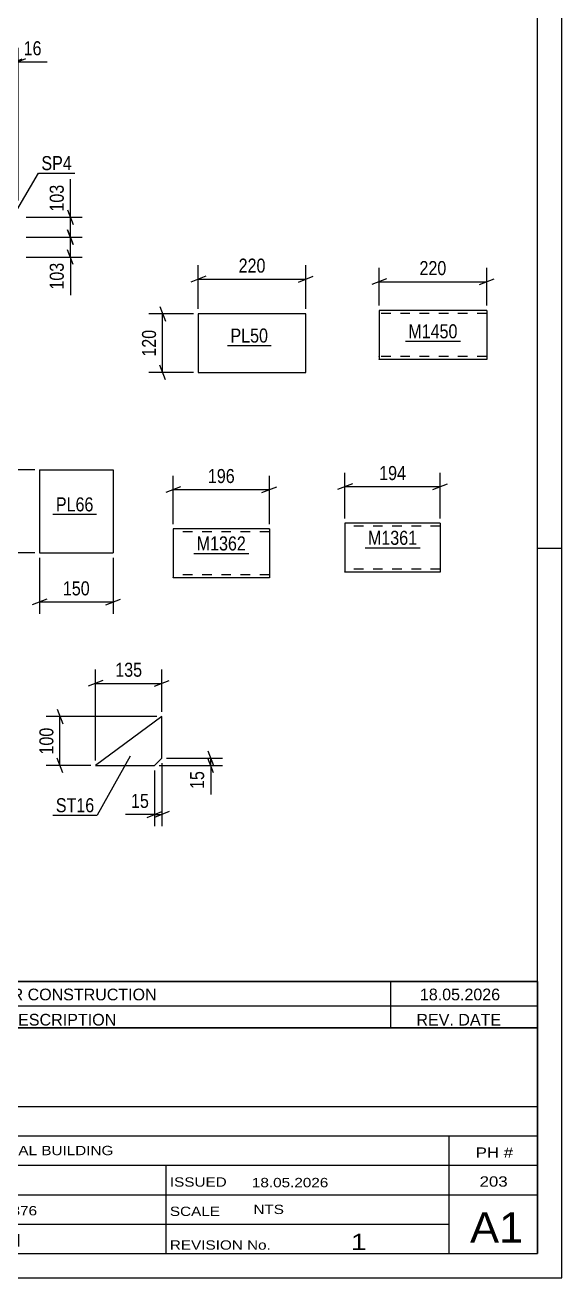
# Model space of a CAD drawing. Header units: millimetres. Extents: x 0 to 841, y 0 to 594.
# Drawn here: x 731.4 to 841, y 0 to 255.9 of the extents above; entities that cross this region are included whole.
import ezdxf

# ---------------------------------------------------------------- set-up
doc = ezdxf.new("R2010")
doc.units = ezdxf.units.MM
doc.linetypes.add('DXK_LINE_DOT2', pattern=[3.9198, 1.9599, -1.9599])
doc.styles.add('Arial Narrow', font='ARIALN.TTF', dxfattribs={"height": 0.2})

# ---------------------------------------------------------------- blocks, each defined once
blk = doc.blocks.new('Unknown-275726623-1137')
at = {"color": 5, "linetype": 'Continuous'}
for p, q in [((841, 0), (841, 594)), ((836, 5), (836, 589)), ((841, 149), (836, 149)), ((5, 5), (836, 5)), ((0, 0), (841, 0))]:
    blk.add_line(p, q, dxfattribs=at)
blk = doc.blocks.new('Part-275726623-3521 - 3507')
at = {"color": 2, "linetype": 'Continuous'}
for p, q in [((766.75, 196.91), (766.75, 184.91)), ((788.7, 196.91), (766.75, 196.91)), ((788.7, 184.91), (788.7, 196.91)), ((766.75, 184.91), (788.7, 184.91))]:
    blk.add_line(p, q, dxfattribs=at)
blk = doc.blocks.new('Part-275726623-3480 - 3476')
at = {"color": 2, "linetype": 'Continuous'}
for p, q in [((734.33, 165.08), (734.33, 148.08)), ((734.33, 165.08), (749.33, 165.08)), ((749.33, 165.08), (749.33, 148.08)), ((734.33, 148.08), (749.33, 148.08))]:
    blk.add_line(p, q, dxfattribs=at)
blk = doc.blocks.new('Part-275726623-3201 - 3185')
at = {"color": 2, "linetype": 'Continuous'}
for p, q in [((759.28, 114.65), (745.78, 104.65)), ((759.28, 106.15), (759.28, 114.65)), ((757.78, 104.65), (759.28, 106.15)), ((745.78, 104.65), (757.78, 104.65))]:
    blk.add_line(p, q, dxfattribs=at)
blk = doc.blocks.new('Part-275726623-23776 - 23775')
at = {"color": 2, "linetype": 'Continuous'}
for p, q in [((816.14, 154.13), (796.7, 154.13)), ((796.7, 154.13), (796.7, 144.22)), ((816.14, 154.13), (816.14, 144.13)), ((796.7, 144.13), (796.7, 144.22)), ((816.14, 144.13), (796.7, 144.13))]:
    blk.add_line(p, q, dxfattribs=at)
at = {"color": 7, "linetype": 'DXK_LINE_DOT2'}
for p, q in [((816.14, 153.53), (796.7, 153.53)), ((796.7, 144.73), (796.7, 144.77)), ((816.14, 144.73), (796.7, 144.73)), ((816.14, 144.73), (816.14, 144.77))]:
    blk.add_line(p, q, dxfattribs=at)
blk = doc.blocks.new('Part-275726623-23792 - 23791')
at = {"color": 2, "linetype": 'Continuous'}
for p, q in [((781.25, 152.98), (761.64, 152.98)), ((761.64, 152.98), (761.64, 143.07)), ((781.25, 152.98), (781.25, 142.98)), ((761.64, 142.98), (761.64, 143.07)), ((781.25, 142.98), (761.64, 142.98))]:
    blk.add_line(p, q, dxfattribs=at)
at = {"color": 7, "linetype": 'DXK_LINE_DOT2'}
for p, q in [((781.25, 152.38), (761.64, 152.38)), ((781.25, 152.89), (781.25, 152.98)), ((761.64, 143.58), (761.64, 143.62)), ((781.25, 143.58), (761.64, 143.58)), ((781.25, 143.58), (781.25, 143.62))]:
    blk.add_line(p, q, dxfattribs=at)
blk = doc.blocks.new('Part-275726623-23820 - 23819')
at = {"color": 2, "linetype": 'Continuous'}
for p, q in [((825.65, 197.58), (803.66, 197.58)), ((803.66, 197.58), (803.66, 187.67)), ((825.65, 197.58), (825.65, 187.58)), ((803.66, 187.58), (803.66, 187.67)), ((825.65, 187.58), (803.66, 187.58))]:
    blk.add_line(p, q, dxfattribs=at)
at = {"color": 7, "linetype": 'DXK_LINE_DOT2'}
for p, q in [((825.65, 196.98), (803.66, 196.98)), ((803.66, 188.18), (803.66, 188.23)), ((825.65, 188.18), (803.66, 188.18)), ((825.65, 188.18), (825.65, 188.23))]:
    blk.add_line(p, q, dxfattribs=at)
blk = doc.blocks.new('StraightDimension-275726623-3523 - 3507')
at = {"color": 7, "linetype": 'Continuous'}
for p, q in [((758.86, 198.41), (760.06, 195.41)), ((765.75, 196.91), (756.61, 196.91)), ((759.46, 184.91), (759.46, 196.91)), ((765.75, 184.91), (756.61, 184.91)), ((760.06, 183.41), (758.86, 186.41))]:
    blk.add_line(p, q, dxfattribs=at)
at = {"color": 0}
blk.add_wipeout([(758.71, 194.25), (754.51, 194.25), (754.51, 187.56), (758.71, 187.56)], dxfattribs=at)
at = {"color": 3, "style": 'Arial Narrow'}
blk.add_text('120', height=2.863, rotation=90.0002, dxfattribs=at).set_placement((758.11, 188.16))
blk = doc.blocks.new('StraightDimension-275726623-3534 - 3507')
at = {"color": 7, "linetype": 'Continuous'}
for p, q in [((766.75, 197.91), (766.75, 206.82)), ((788.7, 197.91), (788.7, 206.82)), ((768.25, 204.57), (765.25, 203.37)), ((766.75, 203.97), (788.7, 203.97)), ((787.2, 203.37), (790.2, 204.57))]:
    blk.add_line(p, q, dxfattribs=at)
at = {"color": 0}
blk.add_wipeout([(781.06, 204.72), (781.06, 208.92), (774.38, 208.92), (774.38, 204.72)], dxfattribs=at)
at = {"color": 3, "style": 'Arial Narrow'}
blk.add_text('220', height=2.863, dxfattribs=at).set_placement((774.98, 205.32))
blk = doc.blocks.new('StraightDimension-275726623-24361 - 4230')
at = {"color": 7, "linetype": 'Continuous'}
for p, q in [((740.02, 218.17), (741.22, 215.17)), ((731.62, 216.67), (743.02, 216.67)), ((740.62, 212.57), (740.62, 216.67)), ((731.62, 212.57), (743.02, 212.57)), ((741.22, 211.07), (740.02, 214.07))]:
    blk.add_line(p, q, dxfattribs=at)
at = {"color": 0}
blk.add_wipeout([(739.87, 223.88), (735.67, 223.88), (735.67, 217.19), (739.87, 217.19)], dxfattribs=at)
at = {"color": 7, "linetype": 'Continuous'}
blk.add_line((740.62, 216.67), (740.62, 224.4), dxfattribs=at)
blk.add_line((740.62, 216.67), (740.62, 224.4), dxfattribs=at)
at = {"color": 3, "style": 'Arial Narrow'}
blk.add_text('103', height=2.863, rotation=90.0002, dxfattribs=at).set_placement((739.27, 217.79))
blk = doc.blocks.new('StraightDimension-275726623-7609 - 4230')
at = {"color": 7, "linetype": 'Continuous'}
for p, q in [((729.31, 220.07), (729.31, 251.22)), ((729.95, 220.07), (729.95, 251.22)), ((727.81, 247.77), (730.81, 248.97)), ((731.45, 248.97), (728.45, 247.77)), ((729.31, 248.37), (729.95, 248.37))]:
    blk.add_line(p, q, dxfattribs=at)
at = {"color": 0}
blk.add_wipeout([(735.33, 249.12), (735.33, 253.32), (730.48, 253.32), (730.48, 249.12)], dxfattribs=at)
at = {"color": 7, "linetype": 'Continuous'}
blk.add_line((729.95, 248.37), (735.86, 248.37), dxfattribs=at)
blk.add_line((729.95, 248.37), (735.86, 248.37), dxfattribs=at)
at = {"color": 3, "style": 'Arial Narrow'}
blk.add_text('16', height=2.863, dxfattribs=at).set_placement((731.08, 249.72))
blk = doc.blocks.new('StraightDimension-275726623-24362 - 4230')
at = {"color": 7, "linetype": 'Continuous'}
for p, q in [((731.62, 212.57), (743.02, 212.57)), ((740.02, 214.07), (741.22, 211.07)), ((740.62, 208.47), (740.62, 212.57)), ((741.22, 206.97), (740.02, 209.97)), ((731.62, 208.47), (743.02, 208.47))]:
    blk.add_line(p, q, dxfattribs=at)
at = {"color": 0}
blk.add_wipeout([(739.87, 207.94), (735.67, 207.94), (735.67, 201.26), (739.87, 201.26)], dxfattribs=at)
at = {"color": 7, "linetype": 'Continuous'}
blk.add_line((740.62, 208.47), (740.62, 200.73), dxfattribs=at)
blk.add_line((740.62, 208.47), (740.62, 200.73), dxfattribs=at)
at = {"color": 3, "style": 'Arial Narrow'}
blk.add_text('103', height=2.863, rotation=90.0002, dxfattribs=at).set_placement((739.27, 201.86))
blk = doc.blocks.new('StraightDimension-275726623-3482 - 3476')
at = {"color": 7, "linetype": 'Continuous'}
for p, q in [((734.33, 147.08), (734.33, 135.66)), ((749.33, 147.08), (749.33, 135.66)), ((735.83, 138.66), (732.83, 137.46)), ((747.83, 137.46), (750.83, 138.66)), ((734.33, 138.06), (749.33, 138.06))]:
    blk.add_line(p, q, dxfattribs=at)
at = {"color": 0}
blk.add_wipeout([(745.17, 138.81), (745.17, 143.01), (738.49, 143.01), (738.49, 138.81)], dxfattribs=at)
at = {"color": 3, "style": 'Arial Narrow'}
blk.add_text('150', height=2.863, dxfattribs=at).set_placement((739.09, 139.41))
blk = doc.blocks.new('StraightDimension-275726623-3493 - 3476')
at = {"color": 7, "linetype": 'Continuous'}
for p, q in [((728.68, 163.58), (727.48, 166.58)), ((733.33, 165.08), (725.23, 165.08)), ((728.08, 148.08), (728.08, 165.08)), ((727.48, 149.58), (728.68, 146.58)), ((733.33, 148.08), (725.23, 148.08))]:
    blk.add_line(p, q, dxfattribs=at)
at = {"color": 0}
blk.add_wipeout([(727.33, 159.93), (723.13, 159.93), (723.13, 153.24), (727.33, 153.24)], dxfattribs=at)
at = {"color": 3, "style": 'Arial Narrow'}
blk.add_text('170', height=2.863, rotation=90.0002, dxfattribs=at).set_placement((726.73, 153.84))
blk = doc.blocks.new('StraightDimension-275726623-3227 - 3185')
at = {"color": 7, "linetype": 'Continuous'}
for p, q in [((745.78, 105.65), (745.78, 124.29)), ((759.28, 115.65), (759.28, 124.29)), ((747.28, 122.04), (744.28, 120.84)), ((745.78, 121.44), (759.28, 121.44)), ((757.78, 120.84), (760.78, 122.04))]:
    blk.add_line(p, q, dxfattribs=at)
at = {"color": 0}
blk.add_wipeout([(755.88, 122.19), (755.88, 126.39), (749.19, 126.39), (749.19, 122.19)], dxfattribs=at)
at = {"color": 3, "style": 'Arial Narrow'}
blk.add_text('135', height=2.863, dxfattribs=at).set_placement((749.79, 122.79))
blk = doc.blocks.new('StraightDimension-275726623-3203 - 3185')
at = {"color": 7, "linetype": 'Continuous'}
for p, q in [((768.68, 107.65), (769.88, 104.65)), ((760.28, 106.15), (771.68, 106.15)), ((769.88, 103.15), (768.68, 106.15)), ((769.28, 104.65), (769.28, 106.15)), ((758.78, 104.65), (771.68, 104.65))]:
    blk.add_line(p, q, dxfattribs=at)
at = {"color": 0}
blk.add_wipeout([(768.53, 104.12), (764.33, 104.12), (764.33, 99.26), (768.53, 99.26)], dxfattribs=at)
at = {"color": 7, "linetype": 'Continuous'}
blk.add_line((769.28, 104.65), (769.28, 98.74), dxfattribs=at)
blk.add_line((769.28, 104.65), (769.28, 98.74), dxfattribs=at)
at = {"color": 3, "style": 'Arial Narrow'}
blk.add_text('15', height=2.863, rotation=90.0002, dxfattribs=at).set_placement((767.93, 99.86))
blk = doc.blocks.new('StraightDimension-275726623-3239 - 3185')
at = {"color": 7, "linetype": 'Continuous'}
for p, q in [((759.28, 105.15), (759.28, 92.25)), ((757.78, 103.65), (757.78, 92.25)), ((756.28, 94.05), (759.28, 95.25)), ((760.78, 95.25), (757.78, 94.05)), ((757.78, 94.65), (759.28, 94.65))]:
    blk.add_line(p, q, dxfattribs=at)
at = {"color": 0}
blk.add_wipeout([(757.26, 95.4), (757.26, 99.6), (752.4, 99.6), (752.4, 95.4)], dxfattribs=at)
at = {"color": 7, "linetype": 'Continuous'}
blk.add_line((757.78, 94.65), (751.88, 94.65), dxfattribs=at)
blk.add_line((757.78, 94.65), (751.88, 94.65), dxfattribs=at)
at = {"color": 3, "style": 'Arial Narrow'}
blk.add_text('15', height=2.863, dxfattribs=at).set_placement((753, 96))
blk = doc.blocks.new('StraightDimension-275726623-3215 - 3185')
at = {"color": 7, "linetype": 'Continuous'}
for p, q in [((737.9, 116.15), (739.1, 113.15)), ((758.28, 114.65), (735.65, 114.65)), ((738.5, 104.65), (738.5, 114.65)), ((739.1, 103.15), (737.9, 106.15)), ((744.78, 104.65), (735.65, 104.65))]:
    blk.add_line(p, q, dxfattribs=at)
at = {"color": 0}
blk.add_wipeout([(737.75, 112.99), (733.55, 112.99), (733.55, 106.3), (737.75, 106.3)], dxfattribs=at)
at = {"color": 3, "style": 'Arial Narrow'}
blk.add_text('100', height=2.863, rotation=90.0002, dxfattribs=at).set_placement((737.15, 106.9))
blk = doc.blocks.new('StraightDimension-275726623-23862 - 23775')
at = {"color": 7, "linetype": 'Continuous'}
for p, q in [((796.7, 155.13), (796.7, 164.46)), ((816.14, 155.13), (816.14, 164.46)), ((798.2, 162.21), (795.2, 161.01)), ((796.7, 161.61), (816.14, 161.61)), ((814.64, 161.01), (817.64, 162.21))]:
    blk.add_line(p, q, dxfattribs=at)
at = {"color": 0}
blk.add_wipeout([(809.76, 162.36), (809.76, 166.56), (803.08, 166.56), (803.08, 162.36)], dxfattribs=at)
at = {"color": 3, "style": 'Arial Narrow'}
blk.add_text('194', height=2.863, dxfattribs=at).set_placement((803.68, 162.96))
blk = doc.blocks.new('StraightDimension-275726623-23902 - 23791')
at = {"color": 7, "linetype": 'Continuous'}
for p, q in [((761.64, 153.98), (761.64, 163.85)), ((781.25, 153.98), (781.25, 163.85)), ((763.14, 161.6), (760.14, 160.4)), ((779.75, 160.4), (782.75, 161.6)), ((761.64, 161), (781.25, 161))]:
    blk.add_line(p, q, dxfattribs=at)
at = {"color": 0}
blk.add_wipeout([(774.79, 161.75), (774.79, 165.95), (768.1, 165.95), (768.1, 161.75)], dxfattribs=at)
at = {"color": 3, "style": 'Arial Narrow'}
blk.add_text('196', height=2.863, dxfattribs=at).set_placement((768.7, 162.35))
blk = doc.blocks.new('StraightDimension-275726623-23906 - 23819')
at = {"color": 7, "linetype": 'Continuous'}
for p, q in [((803.66, 198.58), (803.66, 206.32)), ((825.65, 198.58), (825.65, 206.32)), ((805.16, 204.07), (802.16, 202.87)), ((803.66, 203.47), (825.65, 203.47)), ((824.15, 202.87), (827.15, 204.07))]:
    blk.add_line(p, q, dxfattribs=at)
at = {"color": 0}
blk.add_wipeout([(818, 204.22), (818, 208.42), (811.31, 208.42), (811.31, 204.22)], dxfattribs=at)
at = {"color": 3, "style": 'Arial Narrow'}
blk.add_text('220', height=2.863, dxfattribs=at).set_placement((811.91, 204.82))
blk = doc.blocks.new('Unknown-275726623-24661')
at = {"color": 7, "linetype": 'Continuous'}
for p, q in [((676, 60.55), (836, 60.55)), ((836, 60.55), (676, 60.55)), ((676, 60.55), (676, 55.55)), ((685, 60.55), (685, 55.55)), ((709, 60.55), (709, 55.55)), ((806, 60.55), (806, 55.55)), ((836, 60.55), (836, 55.55)), ((676, 55.55), (836, 55.55)), ((676, 55.55), (676, 51.05)), ((676, 55.55), (836, 55.55)), ((685, 55.55), (685, 51.05)), ((709, 55.55), (709, 51.05)), ((806, 55.55), (806, 51.05)), ((836, 55.55), (836, 51.05)), ((836, 51.05), (676, 51.05))]:
    blk.add_line(p, q, dxfattribs=at)
at = {"color": 7, "linetype": 'Continuous', "style": 'Arial Narrow'}
for s, height, width, p in [('1', 2.39, 1.196471, (679.16, 56.7)), ('0', 2.39, 1.196471, (694, 56.7)), ('ISSUED FOR CONSTRUCTION', 2.3861, 1.196471, (711, 56.7)), ('18.05.2026', 2.386, 1.196471, (812, 56.7)), ('No', 2.386, 1.2, (677.54, 51.55)), ('REV MARK', 2.386, 1.2, (686, 51.55)), ('REVISION DESCRIPTION', 2.3861, 1.2, (711, 51.55)), ('REV. DATE', 2.386, 1.2, (811.28, 51.55))]:
    blk.add_text(s, height=height, dxfattribs=dict(at, width=width)).set_placement(p)
blk = doc.blocks.new('Unknown-275726623-24658')
at = {"color": 7, "linetype": 'Continuous'}
for p, q in [((676, 51.05), (676, 5)), ((676, 51.05), (836, 51.05)), ((836, 51), (836, 5)), ((676, 35), (836, 35)), ((716.14, 35), (716.14, 5)), ((676, 29), (836, 29)), ((818, 5.05), (818, 29.05)), ((676, 23), (836, 23)), ((760.14, 23), (760.14, 5)), ((676, 17), (836, 17)), ((676, 11), (818, 11)), ((676, 5), (836, 5))]:
    blk.add_line(p, q, dxfattribs=at)
at = {"color": 7, "style": 'Arial Narrow'}
for s, height, width, p in [('DRAWING TITLE', 1.9089, 1.425378, (680.88, 30.61)), ('TRUSS', 1.909, 1.425378, (717.81, 30.59)), ('CONTRACT', 1.909, 1.425378, (680.88, 24.71)), ('TERMINAL BUILDING', 1.9089, 1.425378, (718.06, 25.07)), ('MODELLED BY', 1.9089, 1.425378, (680.88, 18.98)), ('GSK', 1.909, 1.425378, (717.88, 19.04)), ('ISSUED', 1.909, 1.425378, (760.94, 18.64)), ('18.05.2026', 1.909, 1.425378, (777.69, 18.52)), ('CONTRACT NO', 1.9089, 1.425378, (680.88, 12.66)), ('AN-C-1376', 1.909, 1.425378, (718.23, 12.78)), ('SCALE', 1.909, 1.425378, (760.94, 12.65)), ('A1', 6.204, 1.25, (822.24, 7.2)), ('DRAWING No', 1.909, 1.425378, (680.56, 7)), ('[TR.905]', 1.909, 1.425378, (718.46, 6.99)), ('REVISION No.', 1.9089, 1.425378, (760.94, 5.77)), ('1', 3.34, 1.5, (797.91, 5.68))]:
    blk.add_text(s, height=height, dxfattribs=dict(at, width=width)).set_placement(p)
at = {"color": 7, "linetype": 'Continuous', "style": 'Arial Narrow'}
for s, height, width, p in [('PH #', 2.1, 1.42538, (823.4, 24.55)), ('203', 2.1, 1.42538, (824.19, 18.65)), ('NTS', 1.909, 1.425378, (778, 13.05))]:
    blk.add_text(s, height=height, dxfattribs=dict(at, width=width)).set_placement(p)
blk = doc.blocks.new('Mark-275726623-3519 - 3507')
at = {"color": 0}
blk.add_wipeout([(780.99, 191.04), (780.99, 194.04), (773.31, 194.04), (773.31, 191.04)], dxfattribs=at)
blk.add_wipeout([(780.99, 191.04), (780.99, 194.04), (773.31, 194.04), (773.31, 191.04)], dxfattribs=at)
at = {"color": 30, "linetype": 'Continuous'}
blk.add_line((772.71, 190.44), (781.59, 190.44), dxfattribs=at)
at = {"color": 3, "style": 'Arial Narrow'}
blk.add_text('PL50', height=2.863, dxfattribs=at).set_placement((773.31, 191.04))
blk = doc.blocks.new('Mark-275726623-4408 - 4230')
at = {"color": 0}
blk.add_wipeout([(740.91, 226.26), (740.91, 229.26), (734.7, 229.26), (734.7, 226.26)], dxfattribs=at)
blk.add_wipeout([(740.91, 226.26), (740.91, 229.26), (734.7, 229.26), (734.7, 226.26)], dxfattribs=at)
at = {"color": 30, "linetype": 'Continuous'}
for p, q in [((729.72, 218.1), (734.1, 225.66)), ((734.1, 225.66), (741.51, 225.66))]:
    blk.add_line(p, q, dxfattribs=at)
at = {"color": 3, "style": 'Arial Narrow'}
blk.add_text('SP4', height=2.863, dxfattribs=at).set_placement((734.7, 226.26))
blk = doc.blocks.new('Mark-275726623-3478 - 3476')
at = {"color": 0}
blk.add_wipeout([(745.34, 156.56), (745.34, 159.56), (737.66, 159.56), (737.66, 156.56)], dxfattribs=at)
blk.add_wipeout([(745.34, 156.56), (745.34, 159.56), (737.66, 159.56), (737.66, 156.56)], dxfattribs=at)
at = {"color": 30, "linetype": 'Continuous'}
blk.add_line((737.06, 155.96), (745.94, 155.96), dxfattribs=at)
at = {"color": 3, "style": 'Arial Narrow'}
blk.add_text('PL66', height=2.863, dxfattribs=at).set_placement((737.66, 156.56))
blk = doc.blocks.new('Mark-275726623-3197 - 3185')
at = {"color": 0}
blk.add_wipeout([(745.5, 95.12), (745.5, 98.12), (737.65, 98.12), (737.65, 95.12)], dxfattribs=at)
blk.add_wipeout([(745.5, 95.12), (745.5, 98.12), (737.65, 98.12), (737.65, 95.12)], dxfattribs=at)
at = {"color": 30, "linetype": 'Continuous'}
for p in [(752.8, 106.55), (737.05, 94.52)]:
    blk.add_line(p, (746.1, 94.52), dxfattribs=at)
at = {"color": 3, "style": 'Arial Narrow'}
blk.add_text('ST16', height=2.863, dxfattribs=at).set_placement((737.65, 95.12))
blk = doc.blocks.new('Mark-275726623-23915 - 23775')
at = {"color": 0}
blk.add_wipeout([(811.45, 149.73), (811.45, 152.73), (801.39, 152.73), (801.39, 149.73)], dxfattribs=at)
blk.add_wipeout([(811.45, 149.73), (811.45, 152.73), (801.39, 152.73), (801.39, 149.73)], dxfattribs=at)
at = {"color": 30, "linetype": 'Continuous'}
blk.add_line((800.79, 149.13), (812.05, 149.13), dxfattribs=at)
at = {"color": 3, "style": 'Arial Narrow'}
blk.add_text('M1361', height=2.863, dxfattribs=at).set_placement((801.39, 149.73))
blk = doc.blocks.new('Mark-275726623-23923 - 23791')
at = {"color": 0}
blk.add_wipeout([(776.47, 148.58), (776.47, 151.58), (766.42, 151.58), (766.42, 148.58)], dxfattribs=at)
blk.add_wipeout([(776.47, 148.58), (776.47, 151.58), (766.42, 151.58), (766.42, 148.58)], dxfattribs=at)
at = {"color": 30, "linetype": 'Continuous'}
blk.add_line((765.82, 147.98), (777.07, 147.98), dxfattribs=at)
at = {"color": 3, "style": 'Arial Narrow'}
blk.add_text('M1362', height=2.863, dxfattribs=at).set_placement((766.42, 148.58))
blk = doc.blocks.new('Mark-275726623-23926 - 23819')
at = {"color": 0}
blk.add_wipeout([(819.68, 191.91), (819.68, 194.91), (809.63, 194.91), (809.63, 191.91)], dxfattribs=at)
blk.add_wipeout([(819.68, 191.91), (819.68, 194.91), (809.63, 194.91), (809.63, 191.91)], dxfattribs=at)
at = {"color": 30, "linetype": 'Continuous'}
blk.add_line((809.03, 191.31), (820.28, 191.31), dxfattribs=at)
at = {"color": 3, "style": 'Arial Narrow'}
blk.add_text('M1450', height=2.863, dxfattribs=at).set_placement((809.63, 191.91))

msp = doc.modelspace()

# ---------------------------------------------------------------- block references
for name in ['Unknown-275726623-1137', 'Part-275726623-23820 - 23819', 'Part-275726623-3521 - 3507', 'Part-275726623-3480 - 3476', 'Part-275726623-23776 - 23775', 'Part-275726623-23792 - 23791', 'Part-275726623-3201 - 3185', 'Unknown-275726623-24661', 'Unknown-275726623-24658']:
    msp.add_blockref(name, (0, 0))

# ---------------------------------------------------------------- next in the draw order: block references
for name in ['StraightDimension-275726623-24361 - 4230', 'StraightDimension-275726623-23906 - 23819', 'StraightDimension-275726623-3523 - 3507', 'Mark-275726623-23926 - 23819', 'Mark-275726623-3519 - 3507', 'StraightDimension-275726623-23862 - 23775', 'StraightDimension-275726623-23902 - 23791', 'Mark-275726623-3478 - 3476', 'Mark-275726623-23923 - 23791', 'Mark-275726623-23915 - 23775', 'StraightDimension-275726623-3482 - 3476', 'StraightDimension-275726623-3227 - 3185']:
    msp.add_blockref(name, (0, 0))

# ---------------------------------------------------------------- next in the draw order: block references
for name in ['StraightDimension-275726623-7609 - 4230', 'StraightDimension-275726623-24362 - 4230', 'StraightDimension-275726623-3534 - 3507', 'StraightDimension-275726623-3493 - 3476', 'StraightDimension-275726623-3203 - 3185']:
    msp.add_blockref(name, (0, 0))

# ---------------------------------------------------------------- next in the draw order: block references
for name in ['Mark-275726623-4408 - 4230', 'StraightDimension-275726623-3239 - 3185']:
    msp.add_blockref(name, (0, 0))

# ---------------------------------------------------------------- next in the draw order: block references
msp.add_blockref('StraightDimension-275726623-3215 - 3185', (0, 0))

# ---------------------------------------------------------------- next in the draw order: block references
msp.add_blockref('Mark-275726623-3197 - 3185', (0, 0))

doc.saveas('drawing.dxf')
